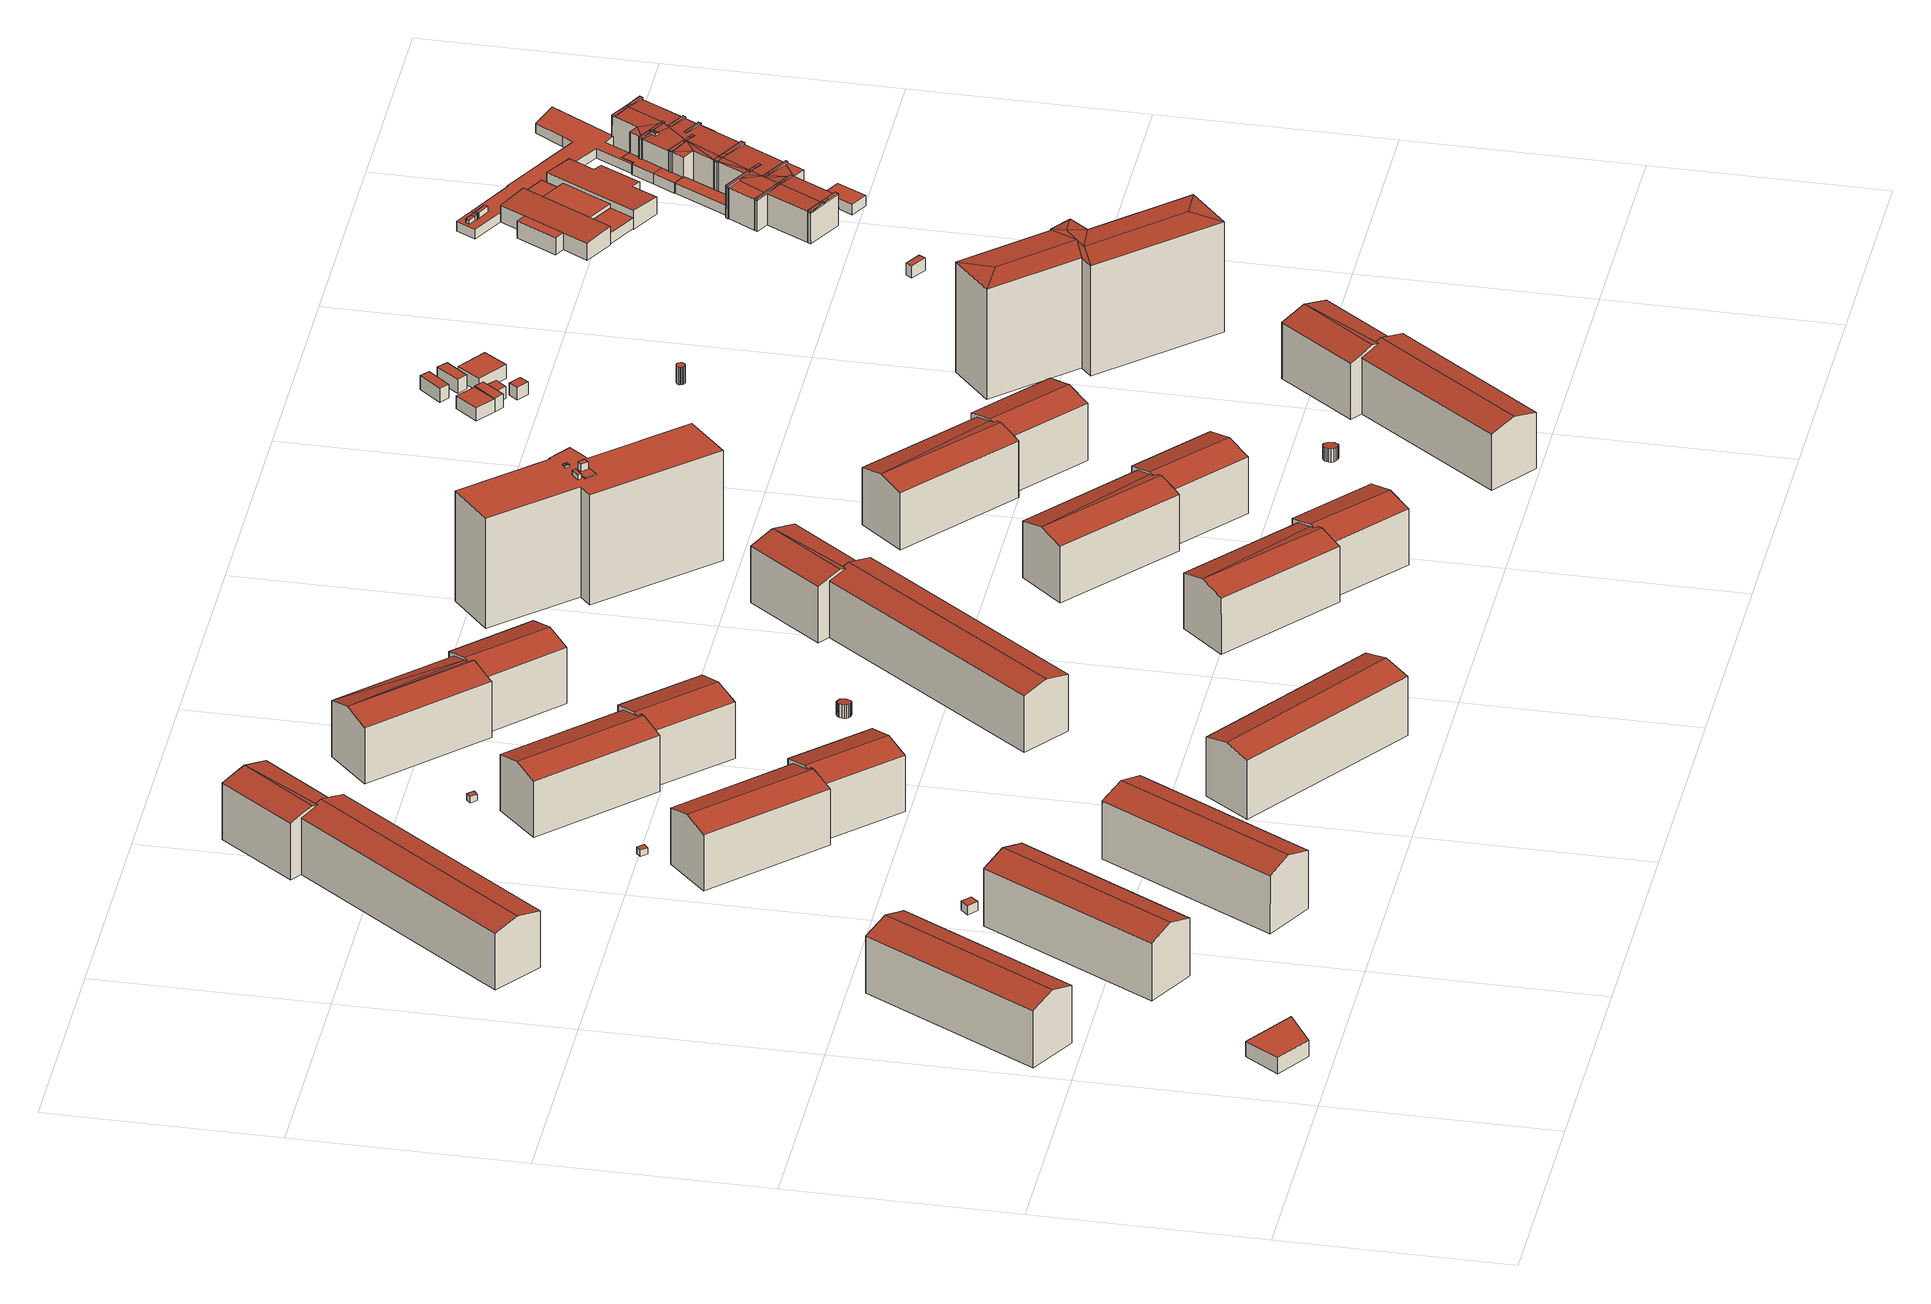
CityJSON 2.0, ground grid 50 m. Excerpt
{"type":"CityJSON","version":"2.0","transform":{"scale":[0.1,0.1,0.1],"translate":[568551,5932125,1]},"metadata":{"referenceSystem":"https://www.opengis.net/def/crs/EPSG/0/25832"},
"CityObjects":{
"building1":{"type":"Building","attributes":{"Grundfläche 2D":"96.105258","Grundhöhe NN":"5.333"},"geometry":[{"type":"Solid","lod":"3","boundaries":[[[[0,1,2,3]],[[4,5,3,2]],[[5,6,0,3]],[[6,7,1,0]],[[7,4,2,1]],[[7,6,5,4]]]],"semantics":{"surfaces":[{"type":"RoofSurface"},{"type":"WallSurface"},{"type":"GroundSurface"}],"values":[[0,1,1,1,1,2]]}}]},
"building2":{"type":"Building","attributes":{"Grundfläche 2D":"517.641601","Grundhöhe NN":"3.063"},"geometry":[{"type":"Solid","lod":"3","boundaries":[[[[8,9,10,11]],[[12,9,8,13]],[[11,10,14,15]],[[13,8,11,15,16]],[[12,13,16,17]],[[14,10,9,12,17]],[[15,14,17,16]]]],"semantics":{"surfaces":[{"type":"RoofSurface"},{"type":"WallSurface"},{"type":"GroundSurface"}],"values":[[0,0,1,1,1,1,2]]}}]},
"building3":{"type":"Building","attributes":{"Grundfläche 2D":"517.626006","Grundhöhe NN":"3.005"},"geometry":[{"type":"Solid","lod":"3","boundaries":[[[[18,19,20,21]],[[22,19,18,23]],[[21,20,24,25]],[[23,18,21,25,26]],[[22,23,26,27]],[[24,20,19,22,27]],[[25,24,27,26]]]],"semantics":{"surfaces":[{"type":"RoofSurface"},{"type":"WallSurface"},{"type":"GroundSurface"}],"values":[[0,0,1,1,1,1,2]]}}]},
"building4":{"type":"Building","attributes":{"Grundfläche 2D":"5.620872","Grundhöhe NN":"2.832"},"geometry":[{"type":"Solid","lod":"3","boundaries":[[[[28,29,30,31]],[[32,33,31,30]],[[33,34,28,31]],[[34,35,29,28]],[[35,32,30,29]],[[35,34,33,32]]]],"semantics":{"surfaces":[{"type":"RoofSurface"},{"type":"WallSurface"},{"type":"GroundSurface"}],"values":[[0,1,1,1,1,2]]}}]},
"building5":{"type":"Building","attributes":{"Grundfläche 2D":"517.626005","Grundhöhe NN":"2.908"},"geometry":[{"type":"Solid","lod":"3","boundaries":[[[[36,37,38,39]],[[40,37,36,41]],[[39,38,42,43]],[[41,36,39,43,44]],[[40,41,44,45]],[[42,38,37,40,45]],[[43,42,45,44]]]],"semantics":{"surfaces":[{"type":"RoofSurface"},{"type":"WallSurface"},{"type":"GroundSurface"}],"values":[[0,0,1,1,1,1,2]]}}]},
"building6":{"type":"Building","attributes":{"Grundfläche 2D":"933.560239","Grundhöhe NN":"2.112"},"geometry":[{"type":"Solid","lod":"3","boundaries":[[[[46,47,48,49,50]],[[51,46,50,52]],[[53,46,51,54,55]],[[56,57,58,59,60]],[[61,56,60,51,52,62,63]],[[62,52,50,49,48,64,65,63]],[[53,55,66,67]],[[47,46,53,67,68]],[[48,47,68,64]],[[55,54,51,60,59,58,69,66]],[[61,63,65,70]],[[57,56,61,70,71]],[[58,57,71,69]],[[65,64,68,67,66,69,71,70]]]],"semantics":{"surfaces":[{"type":"RoofSurface"},{"type":"WallSurface"},{"type":"GroundSurface"}],"values":[[0,0,0,0,0,1,1,1,1,1,1,1,1,2]]}}]},
"building7":{"type":"Building","attributes":{"Grundfläche 2D":"2.342736","Grundhöhe NN":"2.417"},"geometry":[{"type":"Solid","lod":"3","boundaries":[[[[72,73,74,75]],[[76,77,75,74]],[[77,78,72,75]],[[78,79,73,72]],[[79,76,74,73]],[[79,78,77,76]]]],"semantics":{"surfaces":[{"type":"RoofSurface"},{"type":"WallSurface"},{"type":"GroundSurface"}],"values":[[0,1,1,1,1,2]]}}]},
"building8":{"type":"Building","attributes":{"Grundfläche 2D":"592.358515","Grundhöhe NN":"2.423"},"geometry":[{"type":"Solid","lod":"3","boundaries":[[[[80,81,82,83,84,85,86]],[[81,87,88,82]],[[89,90,91,92,93]],[[94,89,93,95,96,83,97]],[[80,86,98,99]],[[87,81,80,99,100]],[[88,87,100,101]],[[83,82,88,101,102,97]],[[94,97,102,103]],[[90,89,94,103,104]],[[91,90,104,105]],[[95,93,92,91,105,98,86,85]],[[95,85,84,96]],[[84,83,96]],[[104,103,102,101,100,99,98,105]]]],"semantics":{"surfaces":[{"type":"RoofSurface"},{"type":"WallSurface"},{"type":"GroundSurface"}],"values":[[0,0,0,0,1,1,1,1,1,1,1,1,1,1,2]]}}]},
"building9":{"type":"Building","attributes":{"Grundfläche 2D":"528.348523","Grundhöhe NN":"2.680"},"geometry":[{"type":"Solid","lod":"3","boundaries":[[[[106,107,108,109]],[[110,106,109,111]],[[111,109,108,112,113]],[[110,111,113,114]],[[107,106,110,114,115]],[[108,107,115,112]],[[113,112,115,114]]]],"semantics":{"surfaces":[{"type":"RoofSurface"},{"type":"WallSurface"},{"type":"GroundSurface"}],"values":[[0,0,1,1,1,1,2]]}}]},
"building10":{"type":"Building","attributes":{"Grundfläche 2D":"2.342736","Grundhöhe NN":"2.367"},"geometry":[{"type":"Solid","lod":"3","boundaries":[[[[116,117,118,119]],[[120,121,119,118]],[[121,122,116,119]],[[122,123,117,116]],[[123,120,118,117]],[[123,122,121,120]]]],"semantics":{"surfaces":[{"type":"RoofSurface"},{"type":"WallSurface"},{"type":"GroundSurface"}],"values":[[0,1,1,1,1,2]]}}]},
"building11":{"type":"Building","attributes":{"Grundfläche 2D":"592.363645","Grundhöhe NN":"2.389"},"geometry":[{"type":"Solid","lod":"3","boundaries":[[[[124,125,126,127,128]],[[129,124,128,130,131,132,133]],[[134,135,136,132,137,138,139]],[[135,140,141,136]],[[129,133,142,143]],[[125,124,129,143,144]],[[126,125,144,145]],[[138,130,128,127,126,145,146,139]],[[130,138,137,131]],[[137,132,131]],[[134,139,146,147]],[[140,135,134,147,148]],[[141,140,148,149]],[[132,136,141,149,142,133]],[[149,148,147,146,145,144,143,142]]]],"semantics":{"surfaces":[{"type":"RoofSurface"},{"type":"WallSurface"},{"type":"GroundSurface"}],"values":[[0,0,0,0,1,1,1,1,1,1,1,1,1,1,2]]}}]},
"building12":{"type":"Building","attributes":{"Grundfläche 2D":"6.981568","Grundhöhe NN":"2.305"},"geometry":[{"type":"Solid","lod":"3","boundaries":[[[[150,151,152,153,154,155,156,157,158,159,160,161,162,163,164,165,166]],[[167,168,160,159,169]],[[170,171,162,161]],[[171,172,163,162]],[[172,173,164,163]],[[173,174,165,164]],[[174,175,166,165]],[[175,176,150,166]],[[176,177,151,150]],[[177,178,152,151]],[[178,179,153,152]],[[179,180,154,153]],[[180,181,155,154]],[[181,182,156,155]],[[182,183,157,156]],[[183,184,158,157]],[[184,185,159,158]],[[185,186,169,159]],[[186,187,167,169]],[[187,188,168,167]],[[188,189,160,168]],[[189,170,161,160]],[[184,183,182,181,180,179,178,177,176,175,174,173,172,171,170,189,188,187,186,185]]]],"semantics":{"surfaces":[{"type":"RoofSurface"},{"type":"WallSurface"},{"type":"GroundSurface"}],"values":[[0,0,1,1,1,1,1,1,1,1,1,1,1,1,1,1,1,1,1,1,1,1,2]]}}]},
"building13":{"type":"Building","attributes":{"Grundfläche 2D":"596.463615","Grundhöhe NN":"2.481"},"geometry":[{"type":"Solid","lod":"3","boundaries":[[[[190,191,192,193,194]],[[195,190,194,196]],[[190,195,197]],[[198,197,199]],[[190,197,198]],[[200,201,202,203,204]],[[195,196,205,206,207,203,202]],[[196,194,193,192,208,209,206,205]],[[198,199,210,211]],[[191,190,198,211,212]],[[192,191,212,208]],[[207,206,209,213]],[[204,203,207,213,214]],[[200,204,214,215]],[[197,195,202,201,200,215,210,199]],[[214,213,209,208,212,211,210,215]]]],"semantics":{"surfaces":[{"type":"RoofSurface"},{"type":"WallSurface"},{"type":"GroundSurface"}],"values":[[0,0,0,0,0,0,0,1,1,1,1,1,1,1,1,2]]}}]},
"building14":{"type":"Building","attributes":{"Grundfläche 2D":"922.517363","Grundhöhe NN":"2.287"},"geometry":[{"type":"Solid","lod":"3","boundaries":[[[[216,217,218,219]],[[220,216,219,221,222,223]],[[224,225,226,227,228]],[[221,224,228,222]],[[229,224,221,230,231]],[[220,223,232,233]],[[217,216,220,233,234]],[[218,217,234,235]],[[230,221,219,218,235,236,231]],[[228,227,226,237,232,223,222]],[[229,231,236,238]],[[225,224,229,238,239]],[[226,225,239,237]],[[239,238,236,235,234,233,232,237]]]],"semantics":{"surfaces":[{"type":"RoofSurface"},{"type":"WallSurface"},{"type":"GroundSurface"}],"values":[[0,0,0,0,0,1,1,1,1,1,1,1,1,2]]}}]},
"building15":{"type":"Building","attributes":{"Grundfläche 2D":"597.221629","Grundhöhe NN":"2.357"},"geometry":[{"type":"Solid","lod":"3","boundaries":[[[[240,241,242,243,244]],[[245,246,243,242,247,248,249]],[[250,251,252,253,254]],[[253,252,248,247,255]],[[255,256,257,253]],[[256,255,247,242,241,240,258,259]],[[246,245,260,261]],[[244,243,246,261,262]],[[240,244,262,258]],[[248,252,251,250,263,260,245,249]],[[257,256,259,264]],[[254,253,257,264,265]],[[250,254,265,263]],[[258,262,261,260,263,265,264,259]]]],"semantics":{"surfaces":[{"type":"RoofSurface"},{"type":"WallSurface"},{"type":"GroundSurface"}],"values":[[0,0,0,0,0,1,1,1,1,1,1,1,1,2]]}}]},
"building16":{"type":"Building","attributes":{"Grundfläche 2D":"656.951853","Grundhöhe NN":"2.324"},"children":["building16-1","building16-2","building16-3","building16-4"],"geometry":[{"type":"Solid","lod":"3","boundaries":[[[[266,267,268,269,270,271,272,273,274,275,276]],[[277,278,274,273]],[[278,279,275,274]],[[279,280,276,275]],[[280,281,266,276]],[[281,282,267,266]],[[282,283,268,267]],[[283,284,269,268]],[[284,285,270,269]],[[285,286,271,270]],[[286,287,272,271]],[[287,277,273,272]],[[278,277,287,286,285,284,283,282,281,280,279]]]],"semantics":{"surfaces":[{"type":"RoofSurface"},{"type":"WallSurface"},{"type":"GroundSurface"}],"values":[[0,1,1,1,1,1,1,1,1,1,1,1,2]]}}]},
"building16-1":{"type":"BuildingInstallation","parents":["building16"],"geometry":[{"type":"MultiSurface","lod":"3","boundaries":[[[288,289,290,291]],[[291,290,292,293]],[[288,291,293,294]],[[289,288,294,295]],[[290,289,295,292]]],"semantics":{"surfaces":[{"type":"RoofSurface"},{"type":"WallSurface"}],"values":[0,1,1,1,1]}}]},
"building16-2":{"type":"BuildingInstallation","parents":["building16"],"geometry":[{"type":"MultiSurface","lod":"3","boundaries":[[[296,297,298]],[[298,297,299]],[[300,297,296]],[[301,297,300]],[[299,297,301]],[[302,303,296,298]],[[296,303,304,301,300]],[[304,305,299,301]],[[305,302,298,299]]],"semantics":{"surfaces":[{"type":"RoofSurface"},{"type":"WallSurface"}],"values":[0,0,0,0,0,1,1,1,1]}}]},
"building16-3":{"type":"BuildingInstallation","parents":["building16"],"geometry":[{"type":"MultiSurface","lod":"3","boundaries":[[[306,307,308,309,310,311]],[[312,313,314,309,308,307,315]],[[314,316,310,309]],[[316,317,318,319,306,311,310]],[[319,315,307,306]]],"semantics":{"surfaces":[{"type":"RoofSurface"},{"type":"WallSurface"}],"values":[0,1,1,1,1]}}]},
"building16-4":{"type":"BuildingInstallation","parents":["building16"],"geometry":[{"type":"MultiSurface","lod":"3","boundaries":[[[314,313,320,321,322,323,324,317,316]],[[312,325,320,313]],[[325,326,321,320]],[[322,321,326,327]],[[327,328,329,324,323,322]],[[317,324,329,318]]],"semantics":{"surfaces":[{"type":"RoofSurface"},{"type":"WallSurface"}],"values":[0,1,1,1,1,1]}}]},
"building17":{"type":"Building","attributes":{"Grundfläche 2D":"597.221628","Grundhöhe NN":"2.231"},"geometry":[{"type":"Solid","lod":"3","boundaries":[[[[330,331,332,333,334]],[[335,336,333,332,337,338,339]],[[340,341,342,343,344]],[[343,342,338,337,345]],[[345,346,347,343]],[[346,345,337,332,331,330,348,349]],[[336,335,350,351]],[[334,333,336,351,352]],[[330,334,352,348]],[[338,342,341,340,353,350,335,339]],[[347,346,349,354]],[[344,343,347,354,355]],[[340,344,355,353]],[[348,352,351,350,353,355,354,349]]]],"semantics":{"surfaces":[{"type":"RoofSurface"},{"type":"WallSurface"},{"type":"GroundSurface"}],"values":[[0,0,0,0,0,1,1,1,1,1,1,1,1,2]]}}]},
"building18":{"type":"Building","attributes":{"Grundfläche 2D":"597.214901","Grundhöhe NN":"2.339"},"geometry":[{"type":"Solid","lod":"3","boundaries":[[[[356,357,358,359,360]],[[359,358,361,362,363]],[[363,364,365,359]],[[366,367,368,369,370]],[[371,372,369,368,362,361,373]],[[361,358,357,356,374,375,371,373]],[[365,364,376,377]],[[360,359,365,377,378]],[[356,360,378,374]],[[364,363,362,368,367,366,379,376]],[[372,371,375,380]],[[370,369,372,380,381]],[[366,370,381,379]],[[374,378,377,376,379,381,380,375]]]],"semantics":{"surfaces":[{"type":"RoofSurface"},{"type":"WallSurface"},{"type":"GroundSurface"}],"values":[[0,0,0,0,0,1,1,1,1,1,1,1,1,2]]}}]},
"building19":{"type":"Building","attributes":{"Grundfläche 2D":"7.616848","Grundhöhe NN":"2.092"},"geometry":[{"type":"Solid","lod":"3","boundaries":[[[[382,383,384,385,386,387,388,389,390,391,392,393,394,395,396,397,398,399,400,401]],[[402,403,390,389]],[[403,404,391,390]],[[404,405,392,391]],[[405,406,393,392]],[[406,407,394,393]],[[407,408,395,394]],[[408,409,396,395]],[[409,410,397,396]],[[410,411,398,397]],[[411,412,399,398]],[[412,413,400,399]],[[413,414,401,400]],[[414,415,382,401]],[[415,416,383,382]],[[416,417,384,383]],[[417,418,385,384]],[[418,419,386,385]],[[419,420,387,386]],[[421,402,389,388]],[[420,421,388,387]],[[412,411,410,409,408,407,406,405,404,403,402,421,420,419,418,417,416,415,414,413]]]],"semantics":{"surfaces":[{"type":"RoofSurface"},{"type":"WallSurface"},{"type":"GroundSurface"}],"values":[[0,1,1,1,1,1,1,1,1,1,1,1,1,1,1,1,1,1,1,1,1,2]]}}]},
"building20":{"type":"Building","attributes":{"Grundfläche 2D":"709.401338","Grundhöhe NN":"2.399"},"geometry":[{"type":"Solid","lod":"3","boundaries":[[[[422,423,424,425,426]],[[427,422,426,428]],[[429,422,427,430,431]],[[432,433,434,427,428,435,436]],[[437,438,434,433,439]],[[435,428,426,425,424,440,441,436]],[[431,442,443,429]],[[422,429,443,444,423]],[[423,444,440,424]],[[432,436,441,445]],[[439,433,432,445,446]],[[437,439,446,447]],[[430,427,434,438,437,447,442,431]],[[440,444,443,442,447,446,445,441]]]],"semantics":{"surfaces":[{"type":"RoofSurface"},{"type":"WallSurface"},{"type":"GroundSurface"}],"values":[[0,0,0,0,0,1,1,1,1,1,1,1,1,2]]}}]},
"building21":{"type":"Building","attributes":{"Grundfläche 2D":"29.263716","Grundhöhe NN":"1.690"},"geometry":[{"type":"Solid","lod":"3","boundaries":[[[[448,449,450,451]],[[452,453,451,450]],[[453,454,448,451]],[[454,455,449,448]],[[455,452,450,449]],[[455,454,453,452]]]],"semantics":{"surfaces":[{"type":"RoofSurface"},{"type":"WallSurface"},{"type":"GroundSurface"}],"values":[[0,1,1,1,1,2]]}}]},
"building22":{"type":"Building","attributes":{"Grundfläche 2D":"14.302584","Grundhöhe NN":"1.690"},"geometry":[{"type":"Solid","lod":"3","boundaries":[[[[456,457,458,459]],[[457,456,452,455]],[[458,457,455,460]],[[459,458,460,461]],[[456,459,461,452]],[[455,452,461,460]]]],"semantics":{"surfaces":[{"type":"RoofSurface"},{"type":"WallSurface"},{"type":"GroundSurface"}],"values":[[0,1,1,1,1,2]]}}]},
"building23":{"type":"Building","attributes":{"Grundfläche 2D":"7.531033","Grundhöhe NN":"1.773"},"geometry":[{"type":"Solid","lod":"3","boundaries":[[[[462,463,464,465]],[[466,467,465,464]],[[467,468,462,465]],[[468,469,463,462]],[[469,466,464,463]],[[469,468,467,466]]]],"semantics":{"surfaces":[{"type":"RoofSurface"},{"type":"WallSurface"},{"type":"GroundSurface"}],"values":[[0,1,1,1,1,2]]}}]},
"building24":{"type":"Building","attributes":{"Grundfläche 2D":"7.155582","Grundhöhe NN":"1.863"},"geometry":[{"type":"Solid","lod":"3","boundaries":[[[[470,471,472,473]],[[474,475,473,472]],[[475,476,470,473]],[[476,477,471,470]],[[477,474,472,471]],[[477,476,475,474]]]],"semantics":{"surfaces":[{"type":"RoofSurface"},{"type":"WallSurface"},{"type":"GroundSurface"}],"values":[[0,1,1,1,1,2]]}}]},
"building25":{"type":"Building","attributes":{"Grundfläche 2D":"2.539095","Grundhöhe NN":"2.028"},"geometry":[{"type":"Solid","lod":"3","boundaries":[[[[478,479,480,481,482,483,484,485,486,487,488,489,490,491,492,493,494,495,496,497]],[[498,499,482,481]],[[500,498,481,480]],[[501,500,480,479]],[[499,502,483,482]],[[502,503,484,483]],[[503,504,485,484]],[[504,505,486,485]],[[505,506,487,486]],[[506,507,488,487]],[[507,508,489,488]],[[508,509,490,489]],[[509,510,491,490]],[[510,511,492,491]],[[511,512,493,492]],[[512,513,494,493]],[[513,514,495,494]],[[514,515,496,495]],[[515,516,497,496]],[[516,517,478,497]],[[517,501,479,478]],[[514,513,512,511,510,509,508,507,506,505,504,503,502,499,498,500,501,517,516,515]]]],"semantics":{"surfaces":[{"type":"RoofSurface"},{"type":"WallSurface"},{"type":"GroundSurface"}],"values":[[0,1,1,1,1,1,1,1,1,1,1,1,1,1,1,1,1,1,1,1,1,2]]}}]},
"building26":{"type":"Building","attributes":{"Grundfläche 2D":"14.702930","Grundhöhe NN":"1.500"},"geometry":[{"type":"Solid","lod":"3","boundaries":[[[[518,519,520,521]],[[522,523,521,520]],[[523,524,518,521]],[[524,525,519,518]],[[525,522,520,519]],[[525,524,523,522]]]],"semantics":{"surfaces":[{"type":"RoofSurface"},{"type":"WallSurface"},{"type":"GroundSurface"}],"values":[[0,1,1,1,1,2]]}}]},
"building27":{"type":"Building","attributes":{"Grundfläche 2D":"654.425973","Grundhöhe NN":"2.238"},"geometry":[{"type":"Solid","lod":"3","boundaries":[[[[526,527,528]],[[529,530,531,527]],[[532,529,527,526]],[[526,528,533]],[[532,526,533,534]],[[535,532,534,536]],[[535,536,537]],[[532,535,537,538]],[[529,532,538,539]],[[530,529,539,540]],[[530,540,531]],[[541,542,528,527]],[[542,543,533,528]],[[543,544,534,533]],[[544,545,536,534]],[[545,546,537,536]],[[546,547,538,537]],[[547,548,539,538]],[[548,549,540,539]],[[549,550,531,540]],[[550,541,527,531]],[[550,549,548,547,546,545,544,543,542,541]]]],"semantics":{"surfaces":[{"type":"RoofSurface"},{"type":"WallSurface"},{"type":"GroundSurface"}],"values":[[0,0,0,0,0,0,0,0,0,0,0,1,1,1,1,1,1,1,1,1,1,2]]}}]},
"building28":{"type":"Building","attributes":{"Grundfläche 2D":"15.026752","Grundhöhe NN":"1.486"},"geometry":[{"type":"Solid","lod":"3","boundaries":[[[[551,552,553,554]],[[555,556,554,553]],[[556,557,551,554]],[[557,558,552,551]],[[558,555,553,552]],[[558,557,556,555]]]],"semantics":{"surfaces":[{"type":"RoofSurface"},{"type":"WallSurface"},{"type":"GroundSurface"}],"values":[[0,1,1,1,1,2]]}}]},
"building29":{"type":"Building","attributes":{"Grundfläche 2D":"44.521581","Grundhöhe NN":"1.535"},"geometry":[{"type":"Solid","lod":"3","boundaries":[[[[559,560,561,562]],[[563,564,562,561]],[[564,565,559,562]],[[565,566,560,559]],[[566,563,561,560]],[[566,565,564,563]]]],"semantics":{"surfaces":[{"type":"RoofSurface"},{"type":"WallSurface"},{"type":"GroundSurface"}],"values":[[0,1,1,1,1,2]]}}]},
"building30":{"type":"Building","attributes":{"Grundfläche 2D":"7.363019","Grundhöhe NN":"2.002"},"geometry":[{"type":"Solid","lod":"3","boundaries":[[[[567,568,569,570]],[[571,572,570,569]],[[572,573,567,570]],[[573,574,568,567]],[[574,571,569,568]],[[574,573,572,571]]]],"semantics":{"surfaces":[{"type":"RoofSurface"},{"type":"WallSurface"},{"type":"GroundSurface"}],"values":[[0,1,1,1,1,2]]}}]},
"building31":{"type":"Building","attributes":{"Grundfläche 2D":"6.184672","Grundhöhe NN":"1.606"},"geometry":[{"type":"Solid","lod":"3","boundaries":[[[[575,576,577,578]],[[579,580,578,577]],[[580,581,575,578]],[[581,582,576,575]],[[582,579,577,576]],[[582,581,580,579]]]],"semantics":{"surfaces":[{"type":"RoofSurface"},{"type":"WallSurface"},{"type":"GroundSurface"}],"values":[[0,1,1,1,1,2]]}}]},
"building32":{"type":"Building","attributes":{"Grundfläche 2D":"42.425156","Grundhöhe NN":"2.488"},"geometry":[{"type":"Solid","lod":"3","boundaries":[[[[583,584,585,586]],[[587,588,584,583]],[[589,590,586,585]],[[590,587,583,586]],[[588,589,585,584]],[[588,587,590,589]]]],"semantics":{"surfaces":[{"type":"RoofSurface"},{"type":"WallSurface"},{"type":"GroundSurface"}],"values":[[0,1,1,1,1,2]]}}]},
"building33":{"type":"Building","attributes":{"Grundfläche 2D":"29.283879","Grundhöhe NN":"2.296"},"geometry":[{"type":"Solid","lod":"3","boundaries":[[[[591,592,593,594]],[[595,596,594,593]],[[596,597,591,594]],[[597,598,592,591]],[[598,595,593,592]],[[598,597,596,595]]]],"semantics":{"surfaces":[{"type":"RoofSurface"},{"type":"WallSurface"},{"type":"GroundSurface"}],"values":[[0,1,1,1,1,2]]}}]},
"building34":{"type":"Building","attributes":{"Grundfläche 2D":"459.894714","Grundhöhe NN":"2.423"},"geometry":[{"type":"Solid","lod":"3","boundaries":[[[[599,600,601,602,603,604,605,606]],[[607,608,609,610]],[[607,610,611,612,613,614]],[[615,616,617,618]],[[602,601,619,620]],[[603,602,620,621]],[[604,603,621,622]],[[605,604,622,623]],[[606,605,623,624]],[[599,606,624,625]],[[600,599,625,626]],[[616,627,619,601,600,626,628,617]],[[614,613,629,630]],[[607,614,630,631]],[[608,607,631,632]],[[609,608,632,633]],[[610,609,633,634]],[[611,610,634,635]],[[612,611,635,636]],[[618,637,629,613,612,636,638,615]],[[616,615,638,627]],[[618,617,628,637]],[[621,620,619,627,638,636,635,634,633,632,631,630,629,637,628,626,625,624,623,622]]]],"semantics":{"surfaces":[{"type":"RoofSurface"},{"type":"WallSurface"},{"type":"GroundSurface"}],"values":[[0,0,0,0,1,1,1,1,1,1,1,1,1,1,1,1,1,1,1,1,1,1,2]]}}]},
"building35":{"type":"Building","attributes":{"Grundfläche 2D":"39.324445","Grundhöhe NN":"2.328"},"geometry":[{"type":"Solid","lod":"3","boundaries":[[[[639,640,641,642,643,644,645]],[[646,647,648,643,642,641]],[[648,649,644,643]],[[649,650,645,644]],[[650,651,639,645]],[[651,652,640,639]],[[652,646,641,640]],[[650,649,648,647,646,652,651]]]],"semantics":{"surfaces":[{"type":"RoofSurface"},{"type":"WallSurface"},{"type":"GroundSurface"}],"values":[[0,1,1,1,1,1,1,2]]}}]},
"building36":{"type":"Building","attributes":{"Grundfläche 2D":"590.628334","Grundhöhe NN":"2.219"},"children":["building36-1","building36-2","building36-3","building36-4","building36-5","building36-6","building36-7","building36-8","building36-9","building36-10","building36-11","building36-12","building36-13","building36-14","building36-15"],"geometry":[{"type":"Solid","lod":"3","boundaries":[[[[653,654,655,656]],[[657,658,659,660,661,662,654,663]],[[654,662,655]],[[664,665,663]],[[657,663,665,658]],[[665,666,667,668]],[[668,669,670,671,672,673,658,665]],[[674,675,676,677]],[[671,670,669,668,674,677,678,679]],[[680,681,677]],[[677,681,682,678]],[[683,684,678,682,681]],[[683,685,686,687]],[[688,689,688,690]],[[690,688,689,691,692,693,694,678,684,683]],[[695,696,697,698,699]],[[688,690,683,687,699,698,697,700,689]],[[701,702,703,704,705,706,707,708,697,696,695,709,710]],[[711,712,713,701,710,709,695,714,715,716]],[[717,703,702]],[[718,719,720,721]],[[708,707,706,705,704,721,722,723,724]],[[722,725,726,727,728,729]],[[730,724,723,722,729,728]],[[730,697,730,724]],[[730,708,724]],[[697,708,730]],[[731,732,733,734]],[[735,736,737,738,739,736]],[[740,735,741,742,743]],[[660,659,658,673,672,671,679,678,694,693,692,691,689,700,697,730,728,731,734,737,736,735,740,744,662,661]],[[744,745,746,747]],[[748,749,750,751,752,753,754]],[[748,755,756,749]],[[641,757,758,759,760,761,762,643,642]],[[763,764,765,762,761,766,767,768,769,770]],[[703,718,704]],[[718,721,704]],[[744,747,662]],[[747,655,662]],[[771,663,654,653,656,772,773]],[[664,663,771,774]],[[665,664,774,775]],[[768,666,665,775,776,769]],[[666,768,767,667]],[[667,767,766,668]],[[760,674,668,766,761]],[[674,760,759,675]],[[675,759,758,676]],[[676,758,757,677]],[[777,680,677,757,641,778]],[[681,680,777,779]],[[683,681,779,780]],[[685,683,780,781]],[[686,685,781,782]],[[687,686,782,783]],[[699,687,783,784]],[[714,695,699,784,785]],[[715,714,785,786]],[[716,715,786,787]],[[711,716,787,788]],[[712,711,788,789]],[[713,712,789,790]],[[701,713,790,791]],[[702,701,791,792]],[[717,702,792,793]],[[703,717,793,794]],[[719,718,703,794,795]],[[720,719,795,796,797,798]],[[799,721,720,798,797,796,800,801]],[[802,722,721,799,801,800,803,804]],[[722,802,804,803,805,725]],[[806,727,726,725,805,807]],[[728,727,806,808]],[[809,731,728,808,810,811]],[[811,810,812,732,731,809]],[[813,733,732,812,814,815]],[[815,814,816,817,818,734,733,813]],[[734,818,817,816,819,737]],[[737,819,820,750,738]],[[738,750,749,739]],[[739,749,756,736]],[[736,756,755,735]],[[735,755,748,741]],[[821,822,743,742,741,748,754,823]],[[824,740,743,822,821,825,826]],[[827,744,740,824,826,825,828,829]],[[830,745,744,827,829,828,831,832]],[[745,830,832,831,833,746]],[[656,655,747,746,833,772]],[[751,750,820,834]],[[752,751,834,835]],[[754,753,752,835,823]],[[643,762,836,837]],[[778,641,642,643,837,838]],[[764,763,839,840]],[[765,764,840,841]],[[762,765,841,836]],[[770,769,776,842]],[[763,770,842,839]],[[774,771,773,772,833,831,828,825,821,823,835,834,820,819,816,814,812,810,808,806,807,805,803,800,796,795,794,793,792,791,790,789,788,787,786,785,784,783,782,781,780,779,777,778,838,837,836,841,840,839,842,776,775]]]],"semantics":{"surfaces":[{"type":"RoofSurface"},{"type":"WallSurface"},{"type":"GroundSurface"}],"values":[[0,0,0,0,0,0,0,0,0,0,0,0,0,0,0,0,0,0,0,0,0,0,0,0,0,0,0,0,0,0,0,0,0,0,0,0,1,1,1,1,1,1,1,1,1,1,1,1,1,1,1,1,1,1,1,1,1,1,1,1,1,1,1,1,1,1,1,1,1,1,1,1,1,1,1,1,1,1,1,1,1,1,1,1,1,1,1,1,1,1,1,1,1,1,1,1,1,1,1,1,2]]}}]},
"building36-1":{"type":"BuildingInstallation","parents":["building36"],"geometry":[{"type":"MultiSurface","lod":"3","boundaries":[[[691,688,843,844,845,846,847,700,848,849,850]],[[695,714,843,688,699]],[[714,715,844,843]],[[715,716,709,846,845,844]],[[851,696,698,700,847,846,709]],[[852,848,700]],[[852,853,849,848]],[[691,850,849,853,850]]],"semantics":{"surfaces":[{"type":"RoofSurface"},{"type":"WallSurface"}],"values":[0,1,1,1,1,1,1,1]}}]},
"building36-2":{"type":"BuildingInstallation","parents":["building36"],"geometry":[{"type":"MultiSurface","lod":"3","boundaries":[[[854,855,856,857,858,859]],[[685,686,855,854]],[[856,855,686,687,690,692,731,732,857]],[[732,733,858,857]],[[733,734,693,859,858]],[[683,685,854,693]],[[854,859,693]]],"semantics":{"surfaces":[{"type":"RoofSurface"},{"type":"WallSurface"}],"values":[0,1,1,1,1,1,1]}}]},
"building36-3":{"type":"BuildingInstallation","parents":["building36"],"geometry":[{"type":"MultiSurface","lod":"3","boundaries":[[[860,861,862,863,864,730]],[[862,727,728,863]],[[729,865,726,861,860,730]],[[726,727,862,861]]],"semantics":{"surfaces":[{"type":"RoofSurface"},{"type":"WallSurface"}],"values":[0,1,1,1]}}]},
"building36-4":{"type":"BuildingInstallation","parents":["building36"],"geometry":[{"type":"MultiSurface","lod":"3","boundaries":[[[866,867,868,869,870,871,872]],[[873,866,872,874]],[[875,871,870]],[[875,876,877,874,872,871]],[[878,879,880,669,881,870,869,868,867,866]],[[881,882,875,870]],[[882,670,883,884,885,874,877,876,875]],[[878,866,873,874,885,886]]],"semantics":{"surfaces":[{"type":"RoofSurface"},{"type":"WallSurface"}],"values":[0,0,0,0,1,1,1,1]}}]},
"building36-5":{"type":"BuildingInstallation","parents":["building36"],"geometry":[{"type":"MultiSurface","lod":"3","boundaries":[[[887,888,889,890,891,892,893,894,895,896]],[[897,724,707,898,899,710,900,893,892,891,890,889]],[[894,893,900,901]],[[901,711,712,896,895,894]],[[712,713,887,896]],[[887,713,701,706,902,888]],[[897,889,888,902,723]]],"semantics":{"surfaces":[{"type":"RoofSurface"},{"type":"WallSurface"}],"values":[0,1,1,1,1,1,1]}}]},
"building36-6":{"type":"BuildingInstallation","parents":["building36"],"geometry":[{"type":"MultiSurface","lod":"3","boundaries":[[[903,904,905,906,907,908,909]],[[905,904,905,906]],[[906,735,741,907]],[[741,742,743,909,908,907]],[[743,740,904,903,909]]],"semantics":{"surfaces":[{"type":"RoofSurface"},{"type":"WallSurface"}],"values":[0,1,1,1,1]}}]},
"building36-7":{"type":"BuildingInstallation","parents":["building36"],"geometry":[{"type":"MultiSurface","lod":"3","boundaries":[[[910,911,912,913,704]],[[719,720,911,910]],[[721,705,702,717,912,911,720]],[[717,703,913,912]],[[703,704,718,719,910,704,913]]],"semantics":{"surfaces":[{"type":"RoofSurface"},{"type":"WallSurface"}],"values":[0,1,1,1,1]}}]},
"building36-8":{"type":"BuildingInstallation","parents":["building36"],"geometry":[{"type":"MultiSurface","lod":"3","boundaries":[[[914,915,916,917,918,919]],[[739,736,916,915]],[[736,920,917,916]],[[920,921,918,917]],[[918,921,922,737,919]],[[737,738,914,919]],[[738,739,915,914]]],"semantics":{"surfaces":[{"type":"RoofSurface"},{"type":"WallSurface"}],"values":[0,1,1,1,1,1,1]}}]},
"building36-9":{"type":"BuildingInstallation","parents":["building36"],"geometry":[{"type":"MultiSurface","lod":"3","boundaries":[[[923,924,925,926,927,928,682,684,694,929,930,931,679]],[[675,676,927,926]],[[676,677,682,684,694,684,682,928,927]],[[929,932,930,929,694]],[[932,933,931,930]],[[679,923,934,924,923,679,931,933,935]],[[934,674,925,924]],[[674,675,926,925]]],"semantics":{"surfaces":[{"type":"RoofSurface"},{"type":"WallSurface"}],"values":[0,1,1,1,1,1,1,1]}}]},
"building36-10":{"type":"BuildingInstallation","parents":["building36"],"geometry":[{"type":"MultiSurface","lod":"3","boundaries":[[[936,937,938,939,940,941,659]],[[666,667,937,936]],[[937,667,668,942,673,938]],[[939,938,939,940]],[[941,659,657,665,666,936,659,941,940]]],"semantics":{"surfaces":[{"type":"RoofSurface"},{"type":"WallSurface"}],"values":[0,1,1,1,1]}}]},
"building36-11":{"type":"BuildingInstallation","parents":["building36"],"geometry":[{"type":"MultiSurface","lod":"3","boundaries":[[[943,944,945,946,947,948,662]],[[656,653,654,945,944,943]],[[661,744,745,947,946,945,654]],[[745,746,948,947]],[[747,662,655,656,943,662,948,746]]],"semantics":{"surfaces":[{"type":"RoofSurface"},{"type":"WallSurface"}],"values":[0,1,1,1,1]}}]},
"building36-12":{"type":"BuildingInstallation","parents":["building36"],"geometry":[{"type":"MultiSurface","lod":"3","boundaries":[[[818,813,949,950,951]],[[951,950,952,953]],[[951,953,817,818]],[[949,813,818,817,815,954]],[[950,949,954,952]],[[954,815,817,953,952]]],"semantics":{"surfaces":[{"type":"RoofSurface"},{"type":"WallSurface"},{"type":"OuterCeilingSurface"}],"values":[0,1,1,1,1,2]}}]},
"building36-13":{"type":"BuildingInstallation","parents":["building36"],"geometry":[{"type":"MultiSurface","lod":"3","boundaries":[[[955,830,827,824,822,956]],[[827,829,826,824]],[[956,822,824,826,957]],[[955,956,957,958]],[[829,827,830,955,958,832]],[[958,957,826,829,832]]],"semantics":{"surfaces":[{"type":"RoofSurface"},{"type":"WallSurface"},{"type":"OuterCeilingSurface"}],"values":[0,1,1,1,1,2]}}]},
"building36-14":{"type":"BuildingInstallation","parents":["building36"],"geometry":[{"type":"MultiSurface","lod":"3","boundaries":[[[799,798,959,960,802]],[[804,801,799,802]],[[961,804,802,960]],[[801,797,962,959,798,799]],[[962,961,960,959]],[[801,804,961,962,797]]],"semantics":{"surfaces":[{"type":"RoofSurface"},{"type":"WallSurface"},{"type":"OuterCeilingSurface"}],"values":[0,1,1,1,1,2]}}]},
"building36-15":{"type":"BuildingInstallation","parents":["building36"],"geometry":[{"type":"MultiSurface","lod":"3","boundaries":[[[963,809,964,965]],[[966,811,809,963]],[[809,811,967,964]],[[965,964,967,968]],[[963,965,968,966]],[[966,968,967,811]]],"semantics":{"surfaces":[{"type":"RoofSurface"},{"type":"WallSurface"},{"type":"OuterCeilingSurface"}],"values":[0,1,1,1,1,2]}}]},
"building37":{"type":"Building","attributes":{"Grundfläche 2D":"330.477693","Grundhöhe NN":"2.363"},"children":["building37-1"],"geometry":[{"type":"Solid","lod":"3","boundaries":[[[[765,764,763,770,969,970,971,972,973,974,975,976,977,978,979,980,981,982,983,984,985,986,987,988,989,990,991]],[[992,993,994,995]],[[770,763,996,997]],[[969,770,997,998]],[[970,969,998,999]],[[971,970,999,1000]],[[972,971,1000,1001]],[[973,972,1001,1002]],[[974,973,1002,1003]],[[975,974,1003,1004]],[[976,975,1004,1005]],[[977,976,1005,1006]],[[978,977,1006,1007]],[[979,978,1007,1008]],[[980,979,1008,1009]],[[629,1010,1011,984,983,982,981,980,1009,630]],[[626,989,988,987,1012,1013]],[[1014,991,990,989,626,625]],[[765,991,1014,1015]],[[764,765,1015,1016]],[[763,764,1016,996]],[[993,992,1017,1018]],[[986,994,993,1018,1012,987]],[[994,986,985,995]],[[1011,1017,992,995,985,984]],[[629,630,1009,1008,1007,1006,1005,1004,1003,1002,1001,1000,999,998,997,996,1016,1015,1014,625,626,1013,1012,1018,1017,1011,1010]]]],"semantics":{"surfaces":[{"type":"RoofSurface"},{"type":"WallSurface"},{"type":"GroundSurface"}],"values":[[0,0,1,1,1,1,1,1,1,1,1,1,1,1,1,1,1,1,1,1,1,1,1,1,1,2]]}}]},
"building37-1":{"type":"BuildingInstallation","parents":["building37"],"geometry":[{"type":"MultiSurface","lod":"3","boundaries":[[[1019,1020,1021,1022,1023,1024]],[[1024,1025,1026,1019]],[[1025,1027,1028,1026]],[[1027,1029,1030,1028]],[[1031,1032,1022,1021]],[[1032,1033,1023,1022]],[[1024,1023,1033,1034]],[[1034,1035,1025,1024]],[[1035,1036,1027,1025]],[[1036,1037,1029,1027]],[[1037,1038,1030,1029]],[[1038,1039,1028,1030]],[[1039,1040,1026,1028]],[[1040,1041,1019,1026]],[[1041,1042,1020,1019]],[[1021,1020,1042,1031]]],"semantics":{"surfaces":[{"type":"RoofSurface"},{"type":"WallSurface"}],"values":[0,0,0,0,1,1,1,1,1,1,1,1,1,1,1,1]}}]}
},
"vertices":[
[117,42,82],[200,93,79],[94,165,79],[44,91,82],[94,165,43],[44,91,43],[117,42,43],[200,93,43],
[60,550,176],[267,929,176],[214,958,157],[7,579,157],[319,901,157],[112,521,157],[214,958,21],[7,579,21],[112,521,21],[319,901,21],
[346,365,176],[553,745,176],[500,773,157],[293,394,157],[605,716,157],[398,337,157],[500,773,20],[293,394,20],[398,337,20],[605,716,20],
[557,796,39],[572,812,39],[553,829,39],[538,813,39],[553,829,18],[538,813,18],[557,796,18],[572,812,18],
[633,180,176],[839,559,176],[787,588,157],[580,208,157],[892,531,157],[685,151,157],[787,588,19],[580,208,19],[685,151,19],[892,531,19],
[592,2289,160],[543,2325,145],[423,2163,145],[447,2146,153],[471,2129,160],[487,2126,156],[483,2120,156],[639,2254,145],[500,2116,152],[523,2098,145],[152,1652,160],[201,1615,145],[547,2080,145],[523,2098,153],[500,2116,160],[104,1688,145],[471,2129,152],[447,2146,145],[423,2163,11],[447,2146,11],[523,2098,11],[639,2254,11],[543,2325,11],[547,2080,11],[104,1688,11],[201,1615,11],
[643,1481,29],[654,1491,29],[642,1503,29],[632,1494,29],[642,1503,14],[632,1494,14],[643,1481,14],[654,1491,14],
[891,1007,147],[934,1048,163],[794,1192,163],[787,1185,160],[785,1184,160],[792,1178,160],[757,1145,147],[976,1090,147],[837,1234,147],[574,1388,163],[531,1347,147],[743,1130,147],[757,1145,153],[785,1172,163],[617,1430,147],[792,1178,161],[785,1184,161],[822,1220,147],[757,1145,14],[891,1007,14],[976,1090,14],[837,1234,14],[822,1220,14],[617,1430,14],[531,1347,14],[743,1130,14],
[1383,125,172],[1416,173,157],[1054,428,157],[1020,380,172],[1347,75,157],[985,331,157],[1054,428,17],[985,331,17],[1347,75,17],[1416,173,17],
[772,1851,29],[783,1860,29],[771,1872,29],[761,1863,29],[771,1872,14],[761,1863,14],[772,1851,14],[783,1860,14],
[703,1757,163],[661,1716,147],[872,1500,147],[886,1514,153],[914,1541,163],[746,1800,147],[921,1547,161],[914,1553,161],[916,1555,160],[951,1589,147],[1020,1376,147],[1063,1418,163],[923,1562,163],[914,1553,160],[921,1547,160],[886,1514,147],[1106,1459,147],[966,1603,147],[951,1589,14],[746,1800,14],[661,1716,14],[872,1500,14],[886,1514,14],[1020,1376,14],[1106,1459,14],[966,1603,14],
[1217,1178,43],[1222,1178,42],[1226,1179,41],[1230,1182,41],[1233,1186,40],[1234,1191,40],[1234,1195,40],[1233,1200,40],[1230,1204,41],[1226,1206,41],[1209,1204,44],[1206,1200,45],[1205,1195,45],[1205,1190,45],[1206,1186,45],[1209,1182,44],[1213,1179,44],[1217,1208,43],[1213,1206,44],[1222,1208,42],[1206,1200,13],[1205,1195,13],[1205,1190,13],[1206,1186,13],[1209,1182,13],[1213,1179,13],[1217,1178,13],[1222,1178,13],[1226,1179,13],[1230,1182,13],[1233,1186,13],[1234,1191,13],[1234,1195,13],[1233,1200,13],[1230,1204,13],[1226,1206,13],[1222,1208,13],[1217,1208,13],[1213,1206,13],[1209,1204,13],
[834,2126,165],[789,2083,148],[1002,1866,148],[1015,1879,153],[1046,1908,165],[1045,1921,162],[1052,1915,162],[1054,1930,159],[875,2166,148],[1081,1957,148],[1094,1970,148],[1081,1957,154],[1054,1930,165],[1195,1785,165],[1237,1826,148],[1046,1908,160],[1015,1879,148],[1152,1742,148],[1002,1866,15],[1015,1879,15],[1081,1957,15],[875,2166,15],[789,2083,15],[1152,1742,15],[1237,1826,15],[1094,1970,15],
[1196,778,162],[1244,743,147],[1591,1210,147],[1543,1245,162],[1149,814,147],[1531,1254,158],[1525,1247,158],[1490,1274,147],[1635,1416,162],[1587,1452,147],[1467,1292,147],[1490,1274,155],[1514,1256,162],[1683,1381,147],[1543,1245,155],[1567,1227,147],[1490,1274,13],[1149,814,13],[1244,743,13],[1591,1210,13],[1567,1227,13],[1467,1292,13],[1683,1381,13],[1587,1452,13],
[1889,412,146],[1871,391,153],[1851,367,162],[2003,235,162],[2042,281,146],[1818,315,146],[1965,190,146],[1843,358,159],[1850,352,159],[1842,342,156],[1805,299,146],[1818,315,152],[1842,342,162],[1613,541,162],[1574,496,146],[1851,367,156],[1876,397,146],[1652,587,146],[1889,412,14],[1876,397,14],[1818,315,14],[1965,190,14],[2042,281,14],[1805,299,14],[1652,587,14],[1574,496,14],
[1727,1534,274],[1814,1614,274],[1649,1795,274],[1655,1801,274],[1681,1836,274],[1635,1870,274],[1633,1867,274],[1483,2031,274],[1395,1952,274],[1544,1788,274],[1518,1765,274],[1483,2031,13],[1395,1952,13],[1544,1788,13],[1518,1765,13],[1727,1534,13],[1814,1614,13],[1649,1795,13],[1655,1801,13],[1681,1836,13],[1635,1870,13],[1633,1867,13],
[1573,1793,286],[1589,1807,286],[1584,1813,286],[1568,1799,286],[1584,1813,274],[1568,1799,274],[1573,1793,274],[1589,1807,274],
[1607,1832,277],[1615,1832,278],[1615,1838,277],[1622,1831,277],[1611,1828,277],[1614,1824,277],[1615,1838,274],[1607,1832,274],[1614,1824,274],[1622,1831,274],
[1615,1793,294],[1605,1805,294],[1597,1798,294],[1596,1797,294],[1606,1785,294],[1608,1787,294],[1597,1798,274],[1597,1798,277],[1596,1797,277],[1605,1805,274],[1606,1785,277],[1608,1787,277],[1608,1787,274],[1615,1793,274],
[1593,1803,277],[1574,1785,277],[1592,1766,277],[1609,1782,277],[1611,1784,277],[1593,1803,274],[1574,1785,274],[1592,1766,274],[1609,1782,274],[1611,1784,274],
[2017,761,146],[2000,741,153],[1979,717,162],[2132,585,162],[2171,631,146],[1946,664,146],[2093,539,146],[1972,708,159],[1978,702,159],[1970,692,156],[1933,649,146],[1946,664,152],[1970,692,162],[1741,891,162],[1702,846,146],[1979,717,156],[2005,747,146],[1780,937,146],[2017,761,12],[2005,747,12],[1946,664,12],[2093,539,12],[2171,631,12],[1933,649,12],[1780,937,12],[1702,846,12],
[2063,999,148],[2076,1014,153],[2099,1042,163],[1870,1241,163],[1831,1195,148],[2108,1051,160],[2101,1057,160],[2108,1066,158],[2134,1096,148],[1909,1287,148],[2146,1111,148],[2129,1090,155],[2108,1066,163],[2261,934,163],[2300,980,148],[2076,1014,148],[2222,889,148],[2099,1042,157],[2063,999,13],[2076,1014,13],[2134,1096,13],[1909,1287,13],[1831,1195,13],[2146,1111,13],[2222,889,13],[2300,980,13],
[2330,431,40],[2325,432,41],[2320,432,42],[2316,430,42],[2312,426,43],[2310,422,43],[2309,417,43],[2309,412,43],[2311,408,43],[2315,404,42],[2319,402,42],[2324,401,41],[2328,401,40],[2333,403,40],[2336,407,39],[2339,411,39],[2340,416,38],[2339,421,38],[2337,425,39],[2334,429,39],[2309,412,11],[2311,408,11],[2315,404,11],[2319,402,11],[2324,401,11],[2328,401,11],[2333,403,11],[2336,407,11],[2339,411,11],[2340,416,11],[2339,421,11],[2337,425,11],[2334,429,11],[2330,431,11],[2325,432,11],[2320,432,11],[2316,430,11],[2312,426,11],[2310,422,11],[2309,417,11],
[2636,529,164],[2587,565,147],[2466,403,147],[2490,385,155],[2514,368,164],[2533,365,160],[2527,358,160],[2684,493,147],[2544,357,156],[2569,338,147],[2262,78,147],[2310,42,164],[2544,357,164],[2514,368,155],[2490,385,147],[2593,321,147],[2569,338,155],[2358,6,147],[2466,403,14],[2490,385,14],[2569,338,14],[2684,493,14],[2587,565,14],[2262,78,14],[2358,6,14],[2593,321,14],
[2147,2114,37],[2186,2084,37],[2222,2132,37],[2183,2162,37],[2222,2132,7],[2183,2162,7],[2147,2114,7],[2186,2084,7],
[2222,2132,39],[2186,2084,39],[2204,2070,39],[2241,2118,39],[2204,2070,7],[2241,2118,7],
[2236,2071,37],[2254,2094,37],[2235,2110,37],[2216,2086,37],[2235,2110,8],[2216,2086,8],[2236,2071,8],[2254,2094,8],
[2272,2049,38],[2248,2067,38],[2234,2048,38],[2258,2030,38],[2234,2048,9],[2258,2030,9],[2272,2049,9],[2248,2067,9],
[2363,1746,51],[2360,1748,51],[2357,1749,51],[2355,1748,51],[2352,1747,51],[2350,1746,51],[2348,1743,51],[2347,1740,51],[2348,1738,51],[2349,1735,51],[2350,1733,51],[2353,1731,51],[2356,1730,51],[2358,1731,51],[2361,1732,51],[2363,1733,51],[2365,1736,51],[2366,1739,51],[2365,1741,51],[2364,1744,51],[2355,1748,10],[2352,1747,10],[2357,1749,10],[2360,1748,10],[2350,1746,10],[2348,1743,10],[2347,1740,10],[2348,1738,10],[2349,1735,10],[2350,1733,10],[2353,1731,10],[2356,1730,10],[2358,1731,10],[2361,1732,10],[2363,1733,10],[2365,1736,10],[2366,1739,10],[2365,1741,10],[2364,1744,10],[2363,1746,10],
[2202,2199,38],[2221,2184,38],[2259,2231,38],[2241,2246,38],[2259,2231,5],[2241,2246,5],[2202,2199,5],[2221,2184,5],
[2643,1012,277],[2658,972,273],[2689,1013,273],[2591,966,277],[2754,786,277],[2823,789,273],[2612,985,277],[2646,1045,273],[2643,1042,273],[2484,1126,277],[2493,1208,273],[2405,1129,273],[2554,964,273],[2528,941,273],[2736,710,273],[2658,972,12],[2689,1013,12],[2646,1045,12],[2643,1042,12],[2493,1208,12],[2405,1129,12],[2554,964,12],[2528,941,12],[2736,710,12],[2823,789,12],
[2261,2155,38],[2298,2202,38],[2279,2218,38],[2241,2170,38],[2279,2218,5],[2241,2170,5],[2261,2155,5],[2298,2202,5],
[2313,2085,38],[2348,2135,38],[2289,2178,38],[2254,2128,38],[2289,2178,5],[2254,2128,5],[2313,2085,5],[2348,2135,5],
[2729,1128,36],[2769,1104,36],[2777,1117,36],[2737,1142,36],[2777,1117,10],[2737,1142,10],[2729,1128,10],[2769,1104,10],
[2855,1339,35],[2864,1352,35],[2831,1373,35],[2823,1360,35],[2831,1373,6],[2823,1360,6],[2855,1339,6],[2864,1352,6],
[2910,1987,41],[2846,2022,41],[2818,1971,41],[2883,1936,41],[2910,1987,15],[2846,2022,15],[2818,1971,15],[2883,1936,15],
[3054,1497,38],[3087,1560,38],[3051,1579,38],[3017,1517,38],[3051,1579,13],[3017,1517,13],[3054,1497,13],[3087,1560,13],
[3052,2097,54],[2987,2131,59],[2882,1934,59],[2946,1900,54],[2976,1955,54],[2997,1944,52],[3043,2031,52],[3023,2042,54],[2830,2146,54],[2809,2157,54],[2762,2070,54],[2783,2059,54],[2754,2004,54],[2818,1970,58],[2923,2166,58],[2859,2200,54],[2846,2022,50],[2910,1987,50],[2968,2094,50],[2903,2129,50],[2882,1934,14],[2946,1900,14],[2976,1955,14],[2997,1944,14],[3043,2031,14],[3023,2042,14],[3052,2097,14],[2987,2131,14],[2910,1987,14],[2968,2094,14],[2923,2166,14],[2859,2200,14],[2830,2146,14],[2809,2157,14],[2762,2070,14],[2783,2059,14],[2754,2004,14],[2818,1970,14],[2903,2129,14],[2846,2022,14],
[3055,1863,37],[3052,1865,37],[3053,1867,37],[3052,1868,37],[3030,1879,37],[2967,1760,37],[2993,1746,37],[3053,1867,13],[3052,1868,13],[3030,1879,13],[2967,1760,13],[2993,1746,13],[3055,1863,13],[3052,1865,13],
[3173,2031,85],[3171,2027,85],[3176,2032,85],[3174,2034,85],[3161,1936,87],[3164,1928,88],[3167,1932,88],[3168,1933,88],[3208,2007,88],[3211,2013,88],[3144,1977,85],[3124,1988,85],[3110,1963,85],[3104,1966,85],[3101,1960,85],[3103,1959,85],[3120,1943,86],[3126,1936,87],[3150,1913,88],[3155,1919,88],[3163,1927,88],[3070,1899,85],[3069,1899,85],[3066,1893,85],[3067,1892,85],[3111,1872,88],[3113,1875,88],[3052,1865,85],[3078,1851,85],[3107,1870,88],[3052,1803,85],[3108,1869,88],[3051,1804,85],[3046,1796,85],[3048,1795,85],[3026,1729,88],[3026,1727,88],[3049,1795,86],[3027,1729,88],[3061,1788,88],[3066,1796,88],[3109,1869,88],[2993,1746,85],[2997,1737,86],[3009,1698,88],[3014,1727,86],[3016,1735,85],[3023,1723,88],[2951,1677,85],[2903,1586,85],[2898,1579,85],[2935,1559,88],[2939,1566,88],[2988,1658,88],[2991,1663,88],[3006,1691,88],[2990,1740,85],[2954,1682,85],[2927,1698,85],[2926,1698,85],[2923,1692,85],[2962,1763,85],[2958,1757,85],[2959,1757,85],[2902,1586,85],[2935,1559,85],[2975,1538,85],[2979,1545,85],[2977,1546,85],[3025,1636,85],[3024,1639,85],[3021,1647,86],[3052,1622,85],[3071,1658,85],[3074,1663,85],[3072,1664,85],[3065,1660,85],[3014,1688,88],[3121,1756,85],[3123,1755,85],[3127,1763,85],[3125,1764,85],[3193,1889,85],[3178,1861,85],[3175,1856,85],[3178,1854,85],[3181,1860,85],[3196,1895,85],[3194,1888,85],[3197,1893,85],[3198,1895,85],[3245,1986,85],[3247,1985,85],[3251,1992,85],[3211,2013,85],[3194,1888,49],[3181,1860,49],[3178,1854,49],[3218,1834,46],[3237,1873,46],[3210,1887,48],[3197,1893,49],[3193,1889,49],[3178,1861,49],[3067,1892,37],[3066,1893,37],[3069,1899,37],[3070,1899,37],[3079,1915,37],[3056,1927,37],[3101,2000,37],[3087,1973,37],[3082,1976,37],[3103,1959,37],[3101,1960,37],[3104,1966,37],[3108,1964,37],[3121,1989,37],[3144,1977,12],[3174,2034,12],[3173,2031,12],[3124,1988,12],[3110,1963,12],[3108,1964,12],[3052,1865,12],[3053,1867,12],[3078,1851,12],[3052,1803,12],[3051,1804,12],[3046,1796,12],[3048,1795,12],[3016,1735,12],[2962,1763,12],[2958,1757,12],[2959,1757,12],[2927,1698,12],[2926,1698,12],[2923,1692,12],[2951,1677,12],[2903,1586,12],[2902,1586,12],[2898,1579,12],[2975,1538,12],[2979,1545,12],[2979,1545,44],[2979,1545,47],[2977,1546,47],[2977,1546,12],[2977,1546,44],[3025,1636,47],[3025,1636,12],[3025,1636,44],[3052,1622,12],[3074,1663,12],[3071,1658,12],[3072,1664,12],[3121,1756,48],[3121,1756,12],[3121,1756,44],[3123,1755,12],[3127,1763,48],[3127,1763,12],[3127,1763,44],[3125,1764,12],[3125,1764,44],[3125,1764,48],[3175,1856,12],[3178,1854,12],[3198,1895,12],[3198,1895,48],[3197,1893,12],[3196,1895,49],[3196,1895,12],[3196,1895,44],[3245,1986,49],[3245,1986,12],[3245,1986,44],[3247,1985,48],[3247,1985,12],[3247,1985,44],[3251,1992,12],[3218,1834,12],[3237,1873,12],[3056,1927,12],[3030,1879,12],[3052,1868,12],[3101,2000,12],[3087,1973,12],[3082,1976,12],[3121,1989,12],
[2962,1763,88],[2958,1757,88],[2959,1757,88],[2990,1740,88],[2995,1737,88],[3050,1708,88],[3054,1714,88],[3028,1728,88],[2995,1737,86],[3050,1708,87],[3054,1714,87],
[3051,1804,88],[3046,1796,88],[3048,1795,88],[3123,1755,88],[3127,1763,88],[3125,1764,88],
[3069,1659,88],[3071,1658,88],[3074,1663,88],[3010,1697,88],[3007,1691,88],[3069,1659,85],
[3123,1948,91],[3123,1947,91],[3121,1944,91],[3120,1943,91],[3116,1934,91],[3121,1936,92],[3125,1942,92],[3127,1946,91],[3130,1944,91],[3123,1930,91],[3128,1940,91],[3129,1940,91],[3123,1948,86],[3123,1947,86],[3121,1944,86],[3116,1934,86],[3123,1930,87],[3128,1940,86],[3129,1940,86],[3130,1944,86],[3127,1946,86],
[2923,1692,88],[3023,1639,88],[3026,1644,88],[2960,1679,88],[2959,1680,88],[2954,1682,88],[2930,1695,88],[2930,1696,88],[2927,1698,88],[2926,1698,88],[3026,1644,86],[2960,1679,86],[2959,1680,86],[2930,1695,85],[2930,1696,85],[3023,1639,85],
[3196,1895,88],[3158,1916,88],[3155,1911,88],[3154,1909,88],[3194,1888,88],[3197,1893,88],[3198,1895,88],
[2975,1538,88],[2979,1545,88],[2902,1586,88],[2898,1579,88],
[3178,1854,88],[3181,1860,88],[3178,1861,88],[3140,1881,88],[3137,1876,88],[3175,1856,88],[3140,1881,87],[3137,1876,87],[3159,1864,86],
[3112,1875,88],[3070,1898,88],[3070,1899,88],[3069,1899,88],[3066,1893,88],[3067,1892,88],[3111,1868,88],[3130,1858,88],[3133,1864,88],[3130,1858,87],[3133,1864,87],[3070,1898,85],[3121,1870,87],
[3104,1966,88],[3101,1960,88],[3167,1925,88],[3170,1930,88],[3170,1931,88],[3169,1931,88],[3121,1950,86],
[3174,2034,88],[3173,2031,88],[3171,2027,88],[3245,1986,88],[3247,1985,88],[3251,1992,88],
[3139,1756,46],[3188,1847,46],[3174,1854,48],[3188,1847,44],[3174,1854,44],[3139,1756,44],
[3259,1979,46],[3210,1888,46],[3210,1888,44],[3259,1979,44],
[2989,1539,46],[3038,1629,46],[3038,1629,44],[2989,1539,44],
[3135,1748,46],[3073,1665,48],[3086,1658,46],[3135,1748,44],[3073,1665,44],[3086,1658,44],
[3150,2043,37],[3173,2031,37],[3174,2034,37],[3176,2032,37],[3257,2171,37],[3192,2192,37],[3154,2131,37],[3138,2107,37],[2957,2205,37],[2956,2203,37],[2811,2280,37],[2789,2238,37],[2859,2200,37],[2923,2166,37],[2924,2165,37],[2932,2161,37],[2935,2165,37],[2981,2140,37],[2979,2136,37],[2979,2135,37],[2987,2131,37],[3052,2097,37],[3125,2057,37],[2912,2124,43],[2959,2099,43],[2981,2140,43],[2935,2165,43],[3101,2000,14],[3121,1989,14],[3150,2043,14],[3173,2031,14],[3174,2034,14],[3176,2032,14],[3257,2171,14],[3192,2192,14],[3154,2131,14],[3138,2107,14],[2957,2205,14],[2956,2203,14],[2811,2280,14],[2789,2238,14],[2924,2165,14],[2932,2161,14],[2979,2136,14],[2979,2135,14],[3125,2057,14],[3082,1976,14],[3087,1973,14],[2912,2124,14],[2959,2099,14],
[2830,2241,50],[2829,2239,50],[2856,2225,50],[2860,2232,50],[2833,2246,50],[2832,2244,50],[2828,2249,51],[2824,2241,51],[2825,2253,46],[2821,2245,46],[2810,2261,46],[2805,2253,46],[2856,2225,37],[2860,2232,37],[2833,2246,37],[2832,2244,37],[2828,2249,37],[2825,2253,37],[2810,2261,37],[2805,2253,37],[2821,2245,37],[2824,2241,37],[2830,2241,37],[2829,2239,37]
]}
